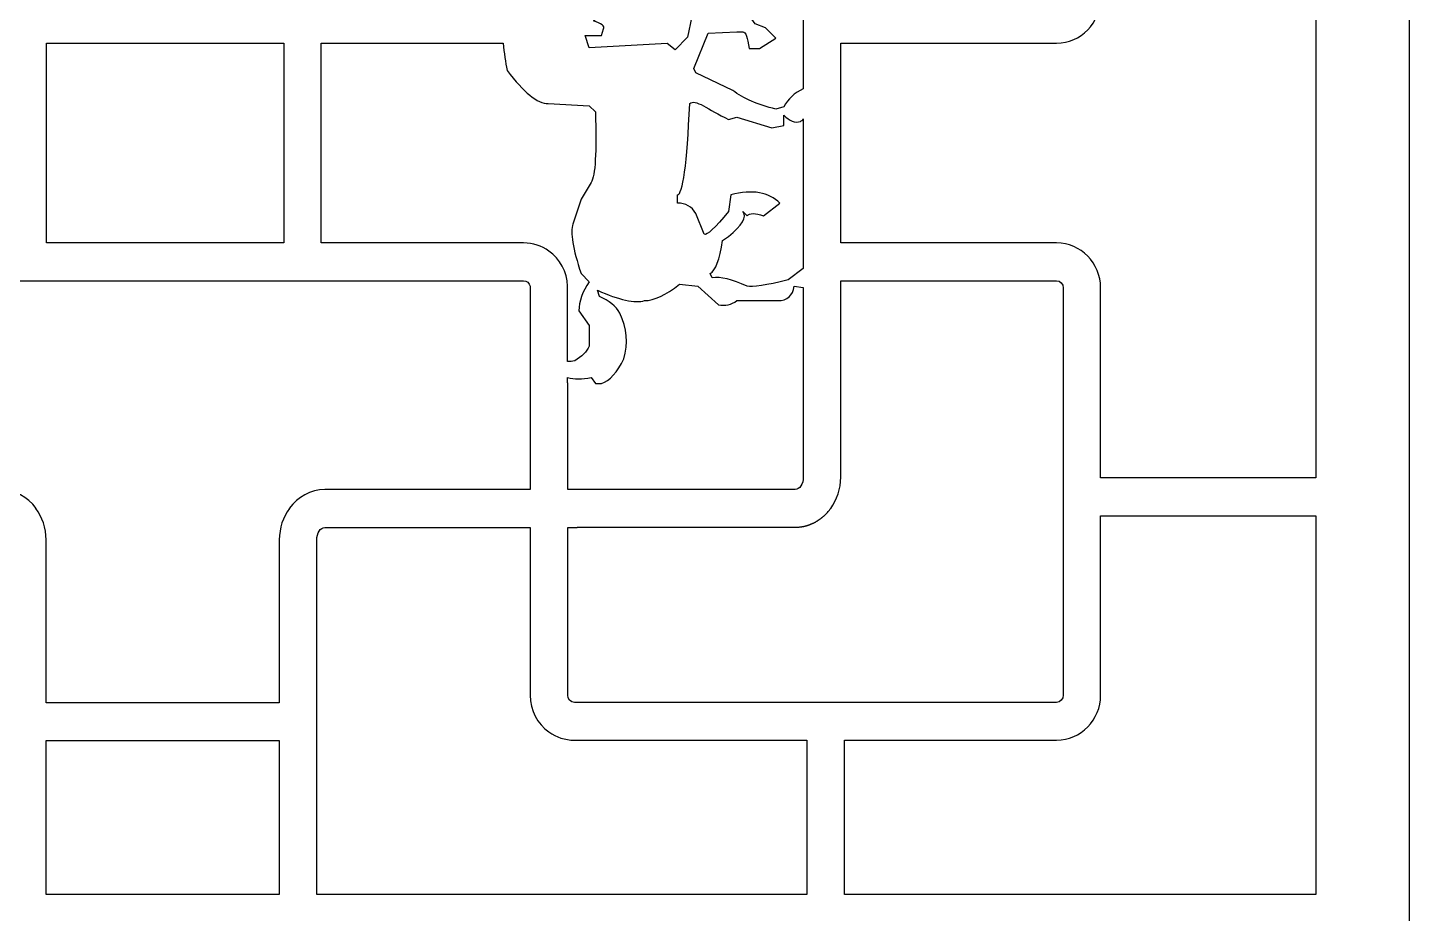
# Model space of a CAD drawing. Header units: centimetres. Extents: x -1.14 to 1.14, y -4.33 to 4.33.
# Drawn here: x -0.124 to 1.138, y -2.847 to -2.037 of the extents above; entities that cross this region are included whole.
import ezdxf

# ---------------------------------------------------------------- set-up
doc = ezdxf.new("R2010")
doc.units = ezdxf.units.CM
doc.header["$MEASUREMENT"] = 0
doc.layers.add('Layer 1', color=7, linetype='Continuous')

msp = doc.modelspace()

# ---------------------------------------------------------------- linework, layer by layer
at = {"layer": 'Layer 1', "color": 242}
for points, knots in [([(-1.13845, -4.33143), (-1.13845, -4.33143), (-1.13845, 4.33143), (-1.13845, 4.33143), (-1.13845, 4.33143), (-1.13845, 4.33143), (1.13846, 4.33143), (1.13846, 4.33143), (1.13846, 4.33143), (1.13846, 4.33143), (1.13846, -4.33143), (1.13846, -4.33143), (1.13846, -4.33143), (1.13846, -4.33143), (-1.13845, -4.33143), (-1.13845, -4.33143)], [0, 0, 0, 0, 0.2, 0.2, 0.2, 0.2, 0.4, 0.4, 0.4, 0.4, 0.6, 0.6, 0.6, 0.6, 1, 1, 1, 1]), ([(1.05308, -1.84286), (1.05308, -1.84286), (0.85635, -1.84286), (0.85635, -1.84286), (0.85635, -1.84286), (0.85635, -1.84286), (0.85635, -2.01054), (0.85635, -2.01054), (0.85635, -2.01054), (0.85635, -2.03315), (0.83822, -2.05167), (0.81605, -2.05167), (0.81605, -2.05167), (0.81605, -2.05167), (0.61879, -2.05167), (0.61879, -2.05167), (0.61879, -2.05167), (0.61879, -2.05167), (0.61879, -2.23416), (0.61879, -2.23416), (0.61879, -2.23416), (0.61879, -2.23416), (0.81605, -2.23416), (0.81605, -2.23416), (0.81605, -2.23416), (0.83821, -2.23416), (0.85635, -2.25267), (0.85635, -2.27529), (0.85635, -2.27529), (0.85635, -2.27529), (0.85635, -2.449), (0.85635, -2.449), (0.85635, -2.449), (0.85635, -2.449), (1.05308, -2.449), (1.05308, -2.449), (1.05308, -2.449), (1.05308, -2.449), (1.05308, -1.84286), (1.05308, -1.84286)], [0, 0, 0, 0, 0.0909091, 0.0909091, 0.0909091, 0.0909091, 0.1818182, 0.1818182, 0.1818182, 0.1818182, 0.2727273, 0.2727273, 0.2727273, 0.2727273, 0.3636364, 0.3636364, 0.3636364, 0.3636364, 0.4545455, 0.4545455, 0.4545455, 0.4545455, 0.5454545, 0.5454545, 0.5454545, 0.5454545, 0.6363636, 0.6363636, 0.6363636, 0.6363636, 0.7272727, 0.7272727, 0.7272727, 0.7272727, 0.8181818, 0.8181818, 0.8181818, 0.8181818, 1, 1, 1, 1]), ([(0.36918, -2.01374), (0.36918, -2.01374), (0.38709, -2.01221), (0.38709, -2.01221), (0.38709, -2.01221), (0.38709, -2.01221), (0.40392, -2.01605), (0.40392, -2.01605), (0.40392, -2.01605), (0.40392, -2.01605), (0.40588, -2.01982), (0.40588, -2.01982), (0.40588, -2.01982), (0.40588, -2.01982), (0.39279, -2.03127), (0.39279, -2.03127), (0.39279, -2.03127), (0.40019, -2.03368), (0.40331, -2.03616), (0.40215, -2.03869), (0.40215, -2.03869), (0.40215, -2.03869), (0.40013, -2.04451), (0.40013, -2.04451), (0.40013, -2.04451), (0.40013, -2.04451), (0.38526, -2.04451), (0.38526, -2.04451), (0.38526, -2.04451), (0.38526, -2.04451), (0.38905, -2.05577), (0.38905, -2.05577), (0.38905, -2.05577), (0.38905, -2.05577), (0.46022, -2.05194), (0.46022, -2.05194), (0.46022, -2.05194), (0.46022, -2.05194), (0.46757, -2.05775), (0.46757, -2.05775), (0.46757, -2.05775), (0.46757, -2.05775), (0.47889, -2.04631), (0.47889, -2.04631), (0.47889, -2.04631), (0.47889, -2.04631), (0.48262, -2.02743), (0.48262, -2.02743), (0.48262, -2.02743), (0.48262, -2.02743), (0.50147, -2.02743), (0.50147, -2.02743), (0.50147, -2.02743), (0.50147, -2.02743), (0.53513, -2.02629), (0.53513, -2.02629), (0.53513, -2.02629), (0.53513, -2.02629), (0.5407, -2.0339), (0.5407, -2.0339), (0.5407, -2.0339), (0.5407, -2.0339), (0.55006, -2.03755), (0.55006, -2.03755), (0.55006, -2.03755), (0.55006, -2.03755), (0.55936, -2.04714), (0.55936, -2.04714), (0.55936, -2.04714), (0.55936, -2.04714), (0.54449, -2.05661), (0.54449, -2.05661), (0.54449, -2.05661), (0.54449, -2.05661), (0.53513, -2.05661), (0.53513, -2.05661), (0.53513, -2.05661), (0.53384, -2.04646), (0.53195, -2.04138), (0.52944, -2.04138), (0.52944, -2.04138), (0.52944, -2.04138), (0.52387, -2.04138), (0.52387, -2.04138), (0.52387, -2.04138), (0.52387, -2.04138), (0.49768, -2.04253), (0.49768, -2.04253), (0.49768, -2.04253), (0.49768, -2.04253), (0.48458, -2.07477), (0.48458, -2.07477), (0.48458, -2.07477), (0.48458, -2.07477), (0.48642, -2.07861), (0.48642, -2.07861), (0.48642, -2.07861), (0.48642, -2.07861), (0.52007, -2.09485), (0.52007, -2.09485), (0.52007, -2.09485), (0.53011, -2.10234), (0.54321, -2.10803), (0.55936, -2.11187), (0.55936, -2.11187), (0.55936, -2.11187), (0.56689, -2.10989), (0.56689, -2.10989), (0.56689, -2.10989), (0.57058, -2.1026), (0.57646, -2.09707), (0.58464, -2.0933), (0.58464, -2.0933), (0.58464, -2.0933), (0.58464, -1.85502), (0.58464, -1.85502), (0.58464, -1.85502), (0.58464, -1.84884), (0.58128, -1.84379), (0.57717, -1.84379), (0.57717, -1.84379), (0.57717, -1.84379), (0.3693, -1.84379), (0.3693, -1.84379), (0.3693, -1.84379), (0.3693, -1.84379), (0.3693, -1.92383), (0.3693, -1.92383), (0.3693, -1.92383), (0.3693, -1.92383), (0.36927, -1.92383), (0.36927, -1.92383), (0.36927, -1.92383), (0.36927, -1.92383), (0.36927, -2.01054), (0.36927, -2.01054), (0.36927, -2.01054), (0.36927, -2.01101), (0.36926, -2.0115), (0.36924, -2.01197), (0.36924, -2.01197), (0.36924, -2.01197), (0.36927, -2.0121), (0.36927, -2.0121), (0.36927, -2.0121), (0.36925, -2.01265), (0.36922, -2.01319), (0.36918, -2.01374)], [0, 0, 0, 0, 0.0263158, 0.0263158, 0.0263158, 0.0263158, 0.0526316, 0.0526316, 0.0526316, 0.0526316, 0.0789474, 0.0789474, 0.0789474, 0.0789474, 0.1052632, 0.1052632, 0.1052632, 0.1052632, 0.1315789, 0.1315789, 0.1315789, 0.1315789, 0.1578947, 0.1578947, 0.1578947, 0.1578947, 0.1842105, 0.1842105, 0.1842105, 0.1842105, 0.2105263, 0.2105263, 0.2105263, 0.2105263, 0.2368421, 0.2368421, 0.2368421, 0.2368421, 0.2631579, 0.2631579, 0.2631579, 0.2631579, 0.2894737, 0.2894737, 0.2894737, 0.2894737, 0.3157895, 0.3157895, 0.3157895, 0.3157895, 0.3421053, 0.3421053, 0.3421053, 0.3421053, 0.3684211, 0.3684211, 0.3684211, 0.3684211, 0.3947368, 0.3947368, 0.3947368, 0.3947368, 0.4210526, 0.4210526, 0.4210526, 0.4210526, 0.4473684, 0.4473684, 0.4473684, 0.4473684, 0.4736842, 0.4736842, 0.4736842, 0.4736842, 0.5, 0.5, 0.5, 0.5, 0.5263158, 0.5263158, 0.5263158, 0.5263158, 0.5526316, 0.5526316, 0.5526316, 0.5526316, 0.5789474, 0.5789474, 0.5789474, 0.5789474, 0.6052632, 0.6052632, 0.6052632, 0.6052632, 0.6315789, 0.6315789, 0.6315789, 0.6315789, 0.6578947, 0.6578947, 0.6578947, 0.6578947, 0.6842105, 0.6842105, 0.6842105, 0.6842105, 0.7105263, 0.7105263, 0.7105263, 0.7105263, 0.7368421, 0.7368421, 0.7368421, 0.7368421, 0.7631579, 0.7631579, 0.7631579, 0.7631579, 0.7894737, 0.7894737, 0.7894737, 0.7894737, 0.8157895, 0.8157895, 0.8157895, 0.8157895, 0.8421053, 0.8421053, 0.8421053, 0.8421053, 0.8684211, 0.8684211, 0.8684211, 0.8684211, 0.8947368, 0.8947368, 0.8947368, 0.8947368, 0.9210526, 0.9210526, 0.9210526, 0.9210526, 0.9473684, 0.9473684, 0.9473684, 0.9473684, 1, 1, 1, 1]), ([(-0.10689, -2.05167), (-0.10689, -2.05167), (-0.10689, -2.23416), (-0.10689, -2.23416), (-0.10689, -2.23416), (-0.10689, -2.23416), (0.10995, -2.23416), (0.10995, -2.23416), (0.10995, -2.23416), (0.10995, -2.23416), (0.10995, -2.05167), (0.10995, -2.05167), (0.10995, -2.05167), (0.10995, -2.05167), (-0.10689, -2.05167), (-0.10689, -2.05167)], [0, 0, 0, 0, 0.2, 0.2, 0.2, 0.2, 0.4, 0.4, 0.4, 0.4, 0.6, 0.6, 0.6, 0.6, 1, 1, 1, 1]), ([(0.36927, -2.3425), (0.37134, -2.34265), (0.37351, -2.34243), (0.37577, -2.34185), (0.37577, -2.34185), (0.38214, -2.33808), (0.38654, -2.33369), (0.38905, -2.32861), (0.38905, -2.32861), (0.38905, -2.32861), (0.38905, -2.30974), (0.38905, -2.30974), (0.38905, -2.30974), (0.38905, -2.30974), (0.37957, -2.29631), (0.37957, -2.29631), (0.37957, -2.29631), (0.37957, -2.28752), (0.38269, -2.27867), (0.38905, -2.26982), (0.38905, -2.26982), (0.38905, -2.26982), (0.38153, -2.26221), (0.38153, -2.26221), (0.38153, -2.26221), (0.374, -2.2395), (0.37149, -2.2244), (0.374, -2.21691), (0.374, -2.21691), (0.374, -2.21691), (0.38153, -2.19408), (0.38153, -2.19408), (0.38153, -2.19408), (0.38153, -2.19408), (0.39083, -2.17904), (0.39083, -2.17904), (0.39083, -2.17904), (0.39456, -2.17261), (0.39578, -2.15113), (0.39462, -2.1145), (0.39462, -2.1145), (0.39462, -2.1145), (0.38905, -2.10887), (0.38905, -2.10887), (0.38905, -2.10887), (0.38905, -2.10887), (0.35154, -2.10689), (0.35154, -2.10689), (0.35154, -2.10689), (0.3415, -2.10689), (0.32902, -2.0968), (0.31409, -2.07657), (0.31409, -2.07657), (0.31245, -2.06897), (0.31116, -2.06067), (0.31022, -2.05167), (0.31022, -2.05167), (0.31022, -2.05167), (0.14411, -2.05167), (0.14411, -2.05167), (0.14411, -2.05167), (0.14411, -2.05167), (0.14411, -2.23416), (0.14411, -2.23416), (0.14411, -2.23416), (0.14411, -2.23416), (0.32897, -2.23416), (0.32897, -2.23416), (0.32897, -2.23416), (0.33755, -2.23416), (0.34554, -2.23694), (0.3521, -2.24167), (0.3521, -2.24167), (0.3521, -2.24167), (0.35212, -2.24165), (0.35212, -2.24165), (0.35212, -2.24165), (0.3621, -2.24883), (0.36878, -2.26051), (0.36927, -2.27373), (0.36927, -2.27373), (0.36927, -2.27373), (0.36924, -2.27385), (0.36924, -2.27385), (0.36924, -2.27385), (0.36926, -2.27433), (0.36927, -2.27481), (0.36927, -2.27529), (0.36927, -2.27529), (0.36927, -2.27529), (0.36927, -2.3425), (0.36927, -2.3425)], [0, 0, 0, 0, 0.0416667, 0.0416667, 0.0416667, 0.0416667, 0.0833333, 0.0833333, 0.0833333, 0.0833333, 0.125, 0.125, 0.125, 0.125, 0.1666667, 0.1666667, 0.1666667, 0.1666667, 0.2083333, 0.2083333, 0.2083333, 0.2083333, 0.25, 0.25, 0.25, 0.25, 0.2916667, 0.2916667, 0.2916667, 0.2916667, 0.3333333, 0.3333333, 0.3333333, 0.3333333, 0.375, 0.375, 0.375, 0.375, 0.4166667, 0.4166667, 0.4166667, 0.4166667, 0.4583333, 0.4583333, 0.4583333, 0.4583333, 0.5, 0.5, 0.5, 0.5, 0.5416667, 0.5416667, 0.5416667, 0.5416667, 0.5833333, 0.5833333, 0.5833333, 0.5833333, 0.625, 0.625, 0.625, 0.625, 0.6666667, 0.6666667, 0.6666667, 0.6666667, 0.7083333, 0.7083333, 0.7083333, 0.7083333, 0.75, 0.75, 0.75, 0.75, 0.7916667, 0.7916667, 0.7916667, 0.7916667, 0.8333333, 0.8333333, 0.8333333, 0.8333333, 0.875, 0.875, 0.875, 0.875, 0.9166667, 0.9166667, 0.9166667, 0.9166667, 1, 1, 1, 1]), ([(0.58464, -2.12085), (0.58391, -2.12196), (0.58301, -2.12272), (0.58194, -2.12313), (0.58194, -2.12313), (0.5771, -2.12498), (0.57191, -2.12258), (0.56689, -2.1175), (0.56689, -2.1175), (0.56689, -2.1175), (0.56689, -2.12691), (0.56689, -2.12691), (0.56689, -2.12691), (0.56689, -2.12691), (0.55575, -2.12889), (0.55575, -2.12889), (0.55575, -2.12889), (0.55575, -2.12889), (0.52387, -2.1193), (0.52387, -2.1193), (0.52387, -2.1193), (0.52387, -2.1193), (0.51634, -2.12128), (0.51634, -2.12128), (0.51634, -2.12128), (0.49755, -2.11249), (0.48574, -2.10194), (0.48085, -2.10689), (0.48085, -2.10689), (0.47834, -2.16246), (0.47454, -2.19024), (0.46953, -2.19024), (0.46953, -2.19024), (0.46953, -2.19024), (0.46953, -2.19786), (0.46953, -2.19786), (0.46953, -2.19786), (0.47705, -2.19786), (0.48268, -2.20101), (0.48642, -2.20732), (0.48642, -2.20732), (0.48642, -2.20732), (0.49394, -2.22632), (0.49394, -2.22632), (0.49394, -2.22632), (0.49645, -2.22756), (0.50392, -2.22063), (0.51634, -2.20547), (0.51634, -2.20547), (0.51634, -2.20547), (0.5183, -2.19024), (0.5183, -2.19024), (0.5183, -2.19024), (0.53825, -2.18517), (0.55318, -2.18771), (0.56316, -2.19786), (0.56316, -2.19786), (0.56316, -2.19786), (0.54823, -2.2093), (0.54823, -2.2093), (0.54823, -2.2093), (0.5407, -2.20677), (0.53568, -2.20677), (0.53317, -2.2093), (0.53317, -2.2093), (0.53317, -2.2093), (0.52944, -2.20547), (0.52944, -2.20547), (0.52944, -2.20547), (0.53323, -2.21054), (0.52889, -2.21815), (0.51634, -2.22818), (0.51634, -2.22818), (0.51634, -2.22818), (0.51077, -2.23195), (0.51077, -2.23195), (0.51077, -2.23195), (0.50826, -2.24959), (0.50447, -2.25968), (0.49945, -2.26221), (0.49945, -2.26221), (0.49945, -2.26221), (0.50147, -2.26605), (0.50147, -2.26605), (0.50147, -2.26605), (0.50888, -2.26481), (0.51946, -2.26735), (0.53317, -2.27366), (0.53317, -2.27366), (0.53819, -2.2749), (0.55067, -2.27298), (0.57068, -2.26803), (0.57068, -2.26803), (0.57068, -2.26803), (0.58464, -2.25751), (0.58464, -2.25751), (0.58464, -2.25751), (0.58464, -2.25751), (0.58464, -2.12085), (0.58464, -2.12085)], [0, 0, 0, 0, 0.0384615, 0.0384615, 0.0384615, 0.0384615, 0.0769231, 0.0769231, 0.0769231, 0.0769231, 0.1153846, 0.1153846, 0.1153846, 0.1153846, 0.1538462, 0.1538462, 0.1538462, 0.1538462, 0.1923077, 0.1923077, 0.1923077, 0.1923077, 0.2307692, 0.2307692, 0.2307692, 0.2307692, 0.2692308, 0.2692308, 0.2692308, 0.2692308, 0.3076923, 0.3076923, 0.3076923, 0.3076923, 0.3461538, 0.3461538, 0.3461538, 0.3461538, 0.3846154, 0.3846154, 0.3846154, 0.3846154, 0.4230769, 0.4230769, 0.4230769, 0.4230769, 0.4615385, 0.4615385, 0.4615385, 0.4615385, 0.5, 0.5, 0.5, 0.5, 0.5384615, 0.5384615, 0.5384615, 0.5384615, 0.5769231, 0.5769231, 0.5769231, 0.5769231, 0.6153846, 0.6153846, 0.6153846, 0.6153846, 0.6538462, 0.6538462, 0.6538462, 0.6538462, 0.6923077, 0.6923077, 0.6923077, 0.6923077, 0.7307692, 0.7307692, 0.7307692, 0.7307692, 0.7692308, 0.7692308, 0.7692308, 0.7692308, 0.8076923, 0.8076923, 0.8076923, 0.8076923, 0.8461538, 0.8461538, 0.8461538, 0.8461538, 0.8846154, 0.8846154, 0.8846154, 0.8846154, 0.9230769, 0.9230769, 0.9230769, 0.9230769, 1, 1, 1, 1]), ([(0.10577, -2.65434), (0.10577, -2.65434), (0.10577, -2.50549), (0.10577, -2.50549), (0.10577, -2.50549), (0.10577, -2.49468), (0.10923, -2.48472), (0.11497, -2.47687), (0.11497, -2.47687), (0.11497, -2.47687), (0.11492, -2.4768), (0.11492, -2.4768), (0.11492, -2.4768), (0.12257, -2.46632), (0.1343, -2.45958), (0.14739, -2.45958), (0.14739, -2.45958), (0.14739, -2.45958), (0.28705, -2.45958), (0.28705, -2.45958), (0.28705, -2.45958), (0.28705, -2.45958), (0.28705, -2.45948), (0.28705, -2.45948), (0.28705, -2.45948), (0.28705, -2.45948), (0.33494, -2.45948), (0.33494, -2.45948), (0.33494, -2.45948), (0.33494, -2.45948), (0.33494, -2.27529), (0.33494, -2.27529), (0.33494, -2.27529), (0.33494, -2.27481), (0.33495, -2.27433), (0.33496, -2.27385), (0.33496, -2.27385), (0.33435, -2.27091), (0.33188, -2.2687), (0.32897, -2.2687), (0.32897, -2.2687), (0.32897, -2.2687), (-0.34152, -2.2687), (-0.34152, -2.2687), (-0.34152, -2.2687), (-0.3444, -2.2687), (-0.34683, -2.27085), (-0.34749, -2.27373), (-0.34749, -2.27373), (-0.34749, -2.27373), (-0.34749, -2.27373), (-0.34749, -2.27373), (-0.34749, -2.27373), (-0.34749, -2.27373), (-0.34749, -2.27373), (-0.34749, -2.27373), (-0.34749, -2.27373), (-0.34749, -2.27373), (-0.3475, -2.27377), (-0.3475, -2.27377), (-0.3475, -2.27377), (-0.3475, -2.27377), (-0.34751, -2.2738), (-0.34751, -2.2738), (-0.34751, -2.2738), (-0.34751, -2.2738), (-0.34751, -2.2738), (-0.34751, -2.2738), (-0.34751, -2.2738), (-0.34751, -2.2738), (-0.34751, -2.27382), (-0.34751, -2.27382), (-0.34751, -2.27382), (-0.34751, -2.27382), (-0.34754, -2.27396), (-0.34754, -2.27396), (-0.34754, -2.27396), (-0.34754, -2.27396), (-0.34754, -2.27396), (-0.34754, -2.27396), (-0.34754, -2.27396), (-0.34754, -2.27396), (-0.34757, -2.27411), (-0.34757, -2.27411), (-0.34757, -2.27411), (-0.34757, -2.27411), (-0.34757, -2.27413), (-0.34757, -2.27413), (-0.34757, -2.27413), (-0.34757, -2.27413), (-0.34757, -2.27413), (-0.34757, -2.27413), (-0.34757, -2.27413), (-0.34757, -2.27413), (-0.3476, -2.27428), (-0.3476, -2.27428), (-0.3476, -2.27428), (-0.3476, -2.27428), (-0.3476, -2.27429), (-0.3476, -2.27429), (-0.3476, -2.27429), (-0.3476, -2.27429), (-0.3476, -2.2743), (-0.3476, -2.2743), (-0.3476, -2.2743), (-0.3476, -2.2743), (-0.3476, -2.27432), (-0.3476, -2.27432), (-0.3476, -2.27432), (-0.34764, -2.27458), (-0.34766, -2.27485), (-0.34767, -2.27511), (-0.34767, -2.27511), (-0.34767, -2.27511), (-0.34767, -2.27512), (-0.34767, -2.27512), (-0.34767, -2.27512), (-0.34767, -2.27512), (-0.34767, -2.27529), (-0.34767, -2.27529), (-0.34767, -2.27529), (-0.34767, -2.27529), (-0.34767, -2.37843), (-0.34767, -2.37843), (-0.34767, -2.37843), (-0.34767, -2.37843), (-0.34746, -2.37843), (-0.34746, -2.37843), (-0.34746, -2.37843), (-0.34746, -2.37843), (-0.34746, -2.45948), (-0.34746, -2.45948), (-0.34746, -2.45948), (-0.34746, -2.45948), (-0.28867, -2.45948), (-0.28867, -2.45948), (-0.28867, -2.45948), (-0.28867, -2.45948), (-0.28867, -2.45958), (-0.28867, -2.45958), (-0.28867, -2.45958), (-0.28867, -2.45958), (-0.14901, -2.45958), (-0.14901, -2.45958), (-0.14901, -2.45958), (-0.13593, -2.45958), (-0.12419, -2.46632), (-0.11655, -2.4768), (-0.11655, -2.4768), (-0.11655, -2.4768), (-0.1166, -2.47687), (-0.1166, -2.47687), (-0.1166, -2.47687), (-0.11085, -2.48472), (-0.1074, -2.49469), (-0.1074, -2.50549), (-0.1074, -2.50549), (-0.1074, -2.50549), (-0.1074, -2.65434), (-0.1074, -2.65434), (-0.1074, -2.65434), (-0.1074, -2.65434), (0.10577, -2.65434), (0.10577, -2.65434)], [0, 0, 0, 0, 0.0238095, 0.0238095, 0.0238095, 0.0238095, 0.047619, 0.047619, 0.047619, 0.047619, 0.0714286, 0.0714286, 0.0714286, 0.0714286, 0.0952381, 0.0952381, 0.0952381, 0.0952381, 0.1190476, 0.1190476, 0.1190476, 0.1190476, 0.1428571, 0.1428571, 0.1428571, 0.1428571, 0.1666667, 0.1666667, 0.1666667, 0.1666667, 0.1904762, 0.1904762, 0.1904762, 0.1904762, 0.2142857, 0.2142857, 0.2142857, 0.2142857, 0.2380952, 0.2380952, 0.2380952, 0.2380952, 0.2619048, 0.2619048, 0.2619048, 0.2619048, 0.2857143, 0.2857143, 0.2857143, 0.2857143, 0.3095238, 0.3095238, 0.3095238, 0.3095238, 0.3333333, 0.3333333, 0.3333333, 0.3333333, 0.3571429, 0.3571429, 0.3571429, 0.3571429, 0.3809524, 0.3809524, 0.3809524, 0.3809524, 0.4047619, 0.4047619, 0.4047619, 0.4047619, 0.4285714, 0.4285714, 0.4285714, 0.4285714, 0.452381, 0.452381, 0.452381, 0.452381, 0.4761905, 0.4761905, 0.4761905, 0.4761905, 0.5, 0.5, 0.5, 0.5, 0.5238095, 0.5238095, 0.5238095, 0.5238095, 0.547619, 0.547619, 0.547619, 0.547619, 0.5714286, 0.5714286, 0.5714286, 0.5714286, 0.5952381, 0.5952381, 0.5952381, 0.5952381, 0.6190476, 0.6190476, 0.6190476, 0.6190476, 0.6428571, 0.6428571, 0.6428571, 0.6428571, 0.6666667, 0.6666667, 0.6666667, 0.6666667, 0.6904762, 0.6904762, 0.6904762, 0.6904762, 0.7142857, 0.7142857, 0.7142857, 0.7142857, 0.7380952, 0.7380952, 0.7380952, 0.7380952, 0.7619048, 0.7619048, 0.7619048, 0.7619048, 0.7857143, 0.7857143, 0.7857143, 0.7857143, 0.8095238, 0.8095238, 0.8095238, 0.8095238, 0.8333333, 0.8333333, 0.8333333, 0.8333333, 0.8571429, 0.8571429, 0.8571429, 0.8571429, 0.8809524, 0.8809524, 0.8809524, 0.8809524, 0.9047619, 0.9047619, 0.9047619, 0.9047619, 0.9285714, 0.9285714, 0.9285714, 0.9285714, 0.952381, 0.952381, 0.952381, 0.952381, 1, 1, 1, 1]), ([(0.58464, -2.27479), (0.58464, -2.27479), (0.57638, -2.27366), (0.57638, -2.27366), (0.57638, -2.27366), (0.57509, -2.28251), (0.57007, -2.2869), (0.56132, -2.2869), (0.56132, -2.2869), (0.56132, -2.2869), (0.52387, -2.2869), (0.52387, -2.2869), (0.52387, -2.2869), (0.51885, -2.29062), (0.51322, -2.29192), (0.50704, -2.29068), (0.50704, -2.29068), (0.50704, -2.29068), (0.48819, -2.27366), (0.48819, -2.27366), (0.48819, -2.27366), (0.48819, -2.27366), (0.47136, -2.27187), (0.47136, -2.27187), (0.47136, -2.27187), (0.45888, -2.28189), (0.44835, -2.2869), (0.4396, -2.2869), (0.4396, -2.2869), (0.43085, -2.28944), (0.41647, -2.28628), (0.3964, -2.2775), (0.3964, -2.2775), (0.3964, -2.2775), (0.39835, -2.28307), (0.39835, -2.28307), (0.39835, -2.28307), (0.40711, -2.28697), (0.41329, -2.29204), (0.41702, -2.29829), (0.41702, -2.29829), (0.42332, -2.31221), (0.42461, -2.32614), (0.42075, -2.34), (0.42075, -2.34), (0.41457, -2.35256), (0.40766, -2.36011), (0.40013, -2.36265), (0.40013, -2.36265), (0.40013, -2.36265), (0.39462, -2.36265), (0.39462, -2.36265), (0.39462, -2.36265), (0.39462, -2.36265), (0.39083, -2.35708), (0.39083, -2.35708), (0.39083, -2.35708), (0.38229, -2.35901), (0.3751, -2.35901), (0.36927, -2.35709), (0.36927, -2.35709), (0.36927, -2.35709), (0.36927, -2.362), (0.36927, -2.362), (0.36927, -2.362), (0.36927, -2.362), (0.3693, -2.362), (0.3693, -2.362), (0.3693, -2.362), (0.3693, -2.362), (0.3693, -2.45948), (0.3693, -2.45948), (0.3693, -2.45948), (0.3693, -2.45948), (0.57717, -2.45948), (0.57717, -2.45948), (0.57717, -2.45948), (0.58127, -2.45948), (0.58464, -2.45443), (0.58464, -2.44825), (0.58464, -2.44825), (0.58464, -2.44825), (0.58464, -2.27479), (0.58464, -2.27479)], [0, 0, 0, 0, 0.0454545, 0.0454545, 0.0454545, 0.0454545, 0.0909091, 0.0909091, 0.0909091, 0.0909091, 0.1363636, 0.1363636, 0.1363636, 0.1363636, 0.1818182, 0.1818182, 0.1818182, 0.1818182, 0.2272727, 0.2272727, 0.2272727, 0.2272727, 0.2727273, 0.2727273, 0.2727273, 0.2727273, 0.3181818, 0.3181818, 0.3181818, 0.3181818, 0.3636364, 0.3636364, 0.3636364, 0.3636364, 0.4090909, 0.4090909, 0.4090909, 0.4090909, 0.4545455, 0.4545455, 0.4545455, 0.4545455, 0.5, 0.5, 0.5, 0.5, 0.5454545, 0.5454545, 0.5454545, 0.5454545, 0.5909091, 0.5909091, 0.5909091, 0.5909091, 0.6363636, 0.6363636, 0.6363636, 0.6363636, 0.6818182, 0.6818182, 0.6818182, 0.6818182, 0.7272727, 0.7272727, 0.7272727, 0.7272727, 0.7727273, 0.7727273, 0.7727273, 0.7727273, 0.8181818, 0.8181818, 0.8181818, 0.8181818, 0.8636364, 0.8636364, 0.8636364, 0.8636364, 0.9090909, 0.9090909, 0.9090909, 0.9090909, 1, 1, 1, 1]), ([(0.3693, -2.49425), (0.3693, -2.49425), (0.3693, -2.64748), (0.3693, -2.64748), (0.3693, -2.64748), (0.3693, -2.6511), (0.37207, -2.65407), (0.37544, -2.65407), (0.37544, -2.65407), (0.37544, -2.65407), (0.81605, -2.65407), (0.81605, -2.65407), (0.81605, -2.65407), (0.81942, -2.65407), (0.8222, -2.65111), (0.8222, -2.64748), (0.8222, -2.64748), (0.8222, -2.64748), (0.8222, -2.27529), (0.8222, -2.27529), (0.8222, -2.27529), (0.8222, -2.27166), (0.81943, -2.2687), (0.81605, -2.2687), (0.81605, -2.2687), (0.81605, -2.2687), (0.61879, -2.2687), (0.61879, -2.2687), (0.61879, -2.2687), (0.61879, -2.2687), (0.61879, -2.44825), (0.61879, -2.44825), (0.61879, -2.44825), (0.61879, -2.45902), (0.61536, -2.46896), (0.60964, -2.4768), (0.60964, -2.4768), (0.60964, -2.4768), (0.60964, -2.4768), (0.60964, -2.4768), (0.60964, -2.4768), (0.60964, -2.4768), (0.60954, -2.47693), (0.60954, -2.47693), (0.60954, -2.47693), (0.60935, -2.47719), (0.60915, -2.47745), (0.60895, -2.47771), (0.60895, -2.47771), (0.60895, -2.47771), (0.60887, -2.47781), (0.60887, -2.47781), (0.60887, -2.47781), (0.60864, -2.47812), (0.6084, -2.47842), (0.60816, -2.47872), (0.60816, -2.47872), (0.60816, -2.47872), (0.60816, -2.47872), (0.60816, -2.47872), (0.60816, -2.47872), (0.60714, -2.47997), (0.60606, -2.48116), (0.60492, -2.48228), (0.60492, -2.48228), (0.60492, -2.48228), (0.60492, -2.48229), (0.60492, -2.48229), (0.60492, -2.48229), (0.60466, -2.48254), (0.6044, -2.48279), (0.60414, -2.48304), (0.60414, -2.48304), (0.60414, -2.48304), (0.60391, -2.48325), (0.60391, -2.48325), (0.60391, -2.48325), (0.60373, -2.48342), (0.60354, -2.48359), (0.60335, -2.48376), (0.60335, -2.48376), (0.60335, -2.48376), (0.60304, -2.48403), (0.60304, -2.48403), (0.60304, -2.48403), (0.60289, -2.48416), (0.60274, -2.4843), (0.60259, -2.48443), (0.60259, -2.48443), (0.60246, -2.48453), (0.60233, -2.48464), (0.6022, -2.48475), (0.6022, -2.48475), (0.60209, -2.48484), (0.60198, -2.48493), (0.60187, -2.48502), (0.60187, -2.48502), (0.60169, -2.48517), (0.60152, -2.48531), (0.60134, -2.48545), (0.60134, -2.48545), (0.60123, -2.48554), (0.60112, -2.48562), (0.60101, -2.48571), (0.60101, -2.48571), (0.60101, -2.48571), (0.60069, -2.48595), (0.60069, -2.48595), (0.60069, -2.48595), (0.6005, -2.4861), (0.6003, -2.48624), (0.60011, -2.48638), (0.60011, -2.48638), (0.60011, -2.48638), (0.59979, -2.48662), (0.59979, -2.48662), (0.59979, -2.48662), (0.59979, -2.48662), (0.59947, -2.48684), (0.59947, -2.48684), (0.59947, -2.48684), (0.59928, -2.48698), (0.59909, -2.48711), (0.5989, -2.48724), (0.5989, -2.48724), (0.59878, -2.48732), (0.59866, -2.4874), (0.59855, -2.48747), (0.59855, -2.48747), (0.59835, -2.4876), (0.59816, -2.48773), (0.59797, -2.48785), (0.59797, -2.48785), (0.59797, -2.48785), (0.59766, -2.48804), (0.59766, -2.48804), (0.59766, -2.48804), (0.59751, -2.48814), (0.59735, -2.48824), (0.59719, -2.48833), (0.59719, -2.48833), (0.59705, -2.48842), (0.5969, -2.48851), (0.59675, -2.4886), (0.59675, -2.4886), (0.59658, -2.4887), (0.59641, -2.4888), (0.59623, -2.4889), (0.59623, -2.4889), (0.59623, -2.4889), (0.596, -2.48903), (0.596, -2.48903), (0.596, -2.48903), (0.59576, -2.48917), (0.59553, -2.48929), (0.59529, -2.48942), (0.59529, -2.48942), (0.59529, -2.48942), (0.59504, -2.48955), (0.59504, -2.48955), (0.59504, -2.48955), (0.59482, -2.48967), (0.59459, -2.48979), (0.59436, -2.48991), (0.59436, -2.48991), (0.59426, -2.48996), (0.59416, -2.49001), (0.59405, -2.49006), (0.59405, -2.49006), (0.59388, -2.49014), (0.59372, -2.49022), (0.59355, -2.4903), (0.59355, -2.4903), (0.59341, -2.49037), (0.59327, -2.49043), (0.59313, -2.4905), (0.59313, -2.4905), (0.59294, -2.49059), (0.59275, -2.49067), (0.59256, -2.49075), (0.59256, -2.49075), (0.59256, -2.49075), (0.59232, -2.49086), (0.59232, -2.49086), (0.59232, -2.49086), (0.59207, -2.49097), (0.59183, -2.49107), (0.59158, -2.49117), (0.59158, -2.49117), (0.59158, -2.49117), (0.59133, -2.49127), (0.59133, -2.49127), (0.59133, -2.49127), (0.59107, -2.49138), (0.59082, -2.49148), (0.59056, -2.49157), (0.59056, -2.49157), (0.59056, -2.49157), (0.59035, -2.49165), (0.59035, -2.49165), (0.59035, -2.49165), (0.59012, -2.49173), (0.5899, -2.49182), (0.58967, -2.4919), (0.58967, -2.4919), (0.58967, -2.4919), (0.58936, -2.492), (0.58936, -2.492), (0.58936, -2.492), (0.58912, -2.49208), (0.58889, -2.49216), (0.58865, -2.49223), (0.58865, -2.49223), (0.58865, -2.49223), (0.58847, -2.49229), (0.58847, -2.49229), (0.58847, -2.49229), (0.5882, -2.49238), (0.58792, -2.49246), (0.58765, -2.49254), (0.58765, -2.49254), (0.58765, -2.49254), (0.58744, -2.4926), (0.58744, -2.4926), (0.58744, -2.4926), (0.58716, -2.49268), (0.58688, -2.49275), (0.58659, -2.49283), (0.58659, -2.49283), (0.58659, -2.49283), (0.58643, -2.49287), (0.58643, -2.49287), (0.58643, -2.49287), (0.58617, -2.49294), (0.5859, -2.493), (0.58563, -2.49306), (0.58563, -2.49306), (0.58563, -2.49306), (0.58543, -2.49311), (0.58543, -2.49311), (0.58543, -2.49311), (0.58517, -2.49317), (0.5849, -2.49322), (0.58464, -2.49327), (0.58464, -2.49327), (0.58464, -2.49327), (0.58445, -2.49331), (0.58445, -2.49331), (0.58445, -2.49331), (0.58417, -2.49337), (0.58388, -2.49342), (0.58359, -2.49347), (0.58359, -2.49347), (0.58359, -2.49347), (0.5834, -2.4935), (0.5834, -2.4935), (0.5834, -2.4935), (0.5831, -2.49355), (0.5828, -2.4936), (0.5825, -2.49364), (0.5825, -2.49364), (0.5825, -2.49364), (0.58238, -2.49366), (0.58238, -2.49366), (0.58238, -2.49366), (0.58206, -2.4937), (0.58175, -2.49374), (0.58143, -2.49378), (0.58143, -2.49378), (0.58143, -2.49378), (0.58142, -2.49378), (0.58142, -2.49378), (0.58142, -2.49378), (0.58142, -2.49378), (0.58141, -2.49378), (0.58141, -2.49378), (0.58141, -2.49378), (0.58141, -2.49378), (0.58138, -2.49378), (0.58138, -2.49378), (0.58138, -2.49378), (0.58108, -2.49382), (0.58078, -2.49385), (0.58047, -2.49387), (0.58047, -2.49387), (0.58047, -2.49387), (0.5803, -2.49389), (0.5803, -2.49389), (0.5803, -2.49389), (0.58, -2.49391), (0.5797, -2.49393), (0.5794, -2.49395), (0.5794, -2.49395), (0.5794, -2.49395), (0.57921, -2.49396), (0.57921, -2.49396), (0.57921, -2.49396), (0.5789, -2.49398), (0.5786, -2.49399), (0.57829, -2.494), (0.57829, -2.494), (0.57829, -2.494), (0.57815, -2.49401), (0.57815, -2.49401), (0.57815, -2.49401), (0.57782, -2.49401), (0.5775, -2.49402), (0.57717, -2.49402), (0.57717, -2.49402), (0.57717, -2.49402), (0.37803, -2.49402), (0.37803, -2.49402), (0.37803, -2.49402), (0.37803, -2.49402), (0.37803, -2.49425), (0.37803, -2.49425), (0.37803, -2.49425), (0.37803, -2.49425), (0.3693, -2.49425), (0.3693, -2.49425)], [0, 0, 0, 0, 0.0123457, 0.0123457, 0.0123457, 0.0123457, 0.0246914, 0.0246914, 0.0246914, 0.0246914, 0.037037, 0.037037, 0.037037, 0.037037, 0.0493827, 0.0493827, 0.0493827, 0.0493827, 0.0617284, 0.0617284, 0.0617284, 0.0617284, 0.0740741, 0.0740741, 0.0740741, 0.0740741, 0.0864198, 0.0864198, 0.0864198, 0.0864198, 0.0987654, 0.0987654, 0.0987654, 0.0987654, 0.1111111, 0.1111111, 0.1111111, 0.1111111, 0.1234568, 0.1234568, 0.1234568, 0.1234568, 0.1358025, 0.1358025, 0.1358025, 0.1358025, 0.1481481, 0.1481481, 0.1481481, 0.1481481, 0.1604938, 0.1604938, 0.1604938, 0.1604938, 0.1728395, 0.1728395, 0.1728395, 0.1728395, 0.1851852, 0.1851852, 0.1851852, 0.1851852, 0.1975309, 0.1975309, 0.1975309, 0.1975309, 0.2098765, 0.2098765, 0.2098765, 0.2098765, 0.2222222, 0.2222222, 0.2222222, 0.2222222, 0.2345679, 0.2345679, 0.2345679, 0.2345679, 0.2469136, 0.2469136, 0.2469136, 0.2469136, 0.2592593, 0.2592593, 0.2592593, 0.2592593, 0.2716049, 0.2716049, 0.2716049, 0.2716049, 0.2839506, 0.2839506, 0.2839506, 0.2839506, 0.2962963, 0.2962963, 0.2962963, 0.2962963, 0.308642, 0.308642, 0.308642, 0.308642, 0.3209877, 0.3209877, 0.3209877, 0.3209877, 0.3333333, 0.3333333, 0.3333333, 0.3333333, 0.345679, 0.345679, 0.345679, 0.345679, 0.3580247, 0.3580247, 0.3580247, 0.3580247, 0.3703704, 0.3703704, 0.3703704, 0.3703704, 0.382716, 0.382716, 0.382716, 0.382716, 0.3950617, 0.3950617, 0.3950617, 0.3950617, 0.4074074, 0.4074074, 0.4074074, 0.4074074, 0.4197531, 0.4197531, 0.4197531, 0.4197531, 0.4320988, 0.4320988, 0.4320988, 0.4320988, 0.4444444, 0.4444444, 0.4444444, 0.4444444, 0.4567901, 0.4567901, 0.4567901, 0.4567901, 0.4691358, 0.4691358, 0.4691358, 0.4691358, 0.4814815, 0.4814815, 0.4814815, 0.4814815, 0.4938272, 0.4938272, 0.4938272, 0.4938272, 0.5061728, 0.5061728, 0.5061728, 0.5061728, 0.5185185, 0.5185185, 0.5185185, 0.5185185, 0.5308642, 0.5308642, 0.5308642, 0.5308642, 0.5432099, 0.5432099, 0.5432099, 0.5432099, 0.5555556, 0.5555556, 0.5555556, 0.5555556, 0.5679012, 0.5679012, 0.5679012, 0.5679012, 0.5802469, 0.5802469, 0.5802469, 0.5802469, 0.5925926, 0.5925926, 0.5925926, 0.5925926, 0.6049383, 0.6049383, 0.6049383, 0.6049383, 0.617284, 0.617284, 0.617284, 0.617284, 0.6296296, 0.6296296, 0.6296296, 0.6296296, 0.6419753, 0.6419753, 0.6419753, 0.6419753, 0.654321, 0.654321, 0.654321, 0.654321, 0.6666667, 0.6666667, 0.6666667, 0.6666667, 0.6790123, 0.6790123, 0.6790123, 0.6790123, 0.691358, 0.691358, 0.691358, 0.691358, 0.7037037, 0.7037037, 0.7037037, 0.7037037, 0.7160494, 0.7160494, 0.7160494, 0.7160494, 0.7283951, 0.7283951, 0.7283951, 0.7283951, 0.7407407, 0.7407407, 0.7407407, 0.7407407, 0.7530864, 0.7530864, 0.7530864, 0.7530864, 0.7654321, 0.7654321, 0.7654321, 0.7654321, 0.7777778, 0.7777778, 0.7777778, 0.7777778, 0.7901235, 0.7901235, 0.7901235, 0.7901235, 0.8024691, 0.8024691, 0.8024691, 0.8024691, 0.8148148, 0.8148148, 0.8148148, 0.8148148, 0.8271605, 0.8271605, 0.8271605, 0.8271605, 0.8395062, 0.8395062, 0.8395062, 0.8395062, 0.8518519, 0.8518519, 0.8518519, 0.8518519, 0.8641975, 0.8641975, 0.8641975, 0.8641975, 0.8765432, 0.8765432, 0.8765432, 0.8765432, 0.8888889, 0.8888889, 0.8888889, 0.8888889, 0.9012346, 0.9012346, 0.9012346, 0.9012346, 0.9135802, 0.9135802, 0.9135802, 0.9135802, 0.9259259, 0.9259259, 0.9259259, 0.9259259, 0.9382716, 0.9382716, 0.9382716, 0.9382716, 0.9506173, 0.9506173, 0.9506173, 0.9506173, 0.962963, 0.962963, 0.962963, 0.962963, 0.9753086, 0.9753086, 0.9753086, 0.9753086, 1, 1, 1, 1]), ([(1.05308, -2.48354), (1.05308, -2.48354), (0.85635, -2.48354), (0.85635, -2.48354), (0.85635, -2.48354), (0.85635, -2.48354), (0.85635, -2.64748), (0.85635, -2.64748), (0.85635, -2.64748), (0.85635, -2.67009), (0.83822, -2.68861), (0.81605, -2.68861), (0.81605, -2.68861), (0.81605, -2.68861), (0.62212, -2.68861), (0.62212, -2.68861), (0.62212, -2.68861), (0.62212, -2.68861), (0.62212, -2.82958), (0.62212, -2.82958), (0.62212, -2.82958), (0.62212, -2.82958), (1.05308, -2.82958), (1.05308, -2.82958), (1.05308, -2.82958), (1.05308, -2.82958), (1.05308, -2.48354), (1.05308, -2.48354)], [0, 0, 0, 0, 0.125, 0.125, 0.125, 0.125, 0.25, 0.25, 0.25, 0.25, 0.375, 0.375, 0.375, 0.375, 0.5, 0.5, 0.5, 0.5, 0.625, 0.625, 0.625, 0.625, 0.75, 0.75, 0.75, 0.75, 1, 1, 1, 1]), ([(0.13993, -2.82958), (0.13993, -2.82958), (0.58797, -2.82958), (0.58797, -2.82958), (0.58797, -2.82958), (0.58797, -2.82958), (0.58797, -2.68861), (0.58797, -2.68861), (0.58797, -2.68861), (0.58797, -2.68861), (0.37544, -2.68861), (0.37544, -2.68861), (0.37544, -2.68861), (0.36681, -2.68861), (0.35879, -2.6858), (0.35222, -2.68104), (0.35222, -2.68104), (0.35222, -2.68104), (0.35212, -2.68111), (0.35212, -2.68111), (0.35212, -2.68111), (0.34175, -2.67365), (0.33494, -2.66134), (0.33494, -2.64748), (0.33494, -2.64748), (0.33494, -2.64748), (0.33494, -2.49425), (0.33494, -2.49425), (0.33494, -2.49425), (0.33494, -2.49425), (0.14739, -2.49425), (0.14739, -2.49425), (0.14739, -2.49425), (0.14329, -2.49425), (0.13993, -2.49932), (0.13993, -2.50549), (0.13993, -2.50549), (0.13993, -2.50549), (0.13993, -2.82958), (0.13993, -2.82958)], [0, 0, 0, 0, 0.0909091, 0.0909091, 0.0909091, 0.0909091, 0.1818182, 0.1818182, 0.1818182, 0.1818182, 0.2727273, 0.2727273, 0.2727273, 0.2727273, 0.3636364, 0.3636364, 0.3636364, 0.3636364, 0.4545455, 0.4545455, 0.4545455, 0.4545455, 0.5454545, 0.5454545, 0.5454545, 0.5454545, 0.6363636, 0.6363636, 0.6363636, 0.6363636, 0.7272727, 0.7272727, 0.7272727, 0.7272727, 0.8181818, 0.8181818, 0.8181818, 0.8181818, 1, 1, 1, 1]), ([(-0.1074, -2.82958), (-0.1074, -2.82958), (0.10577, -2.82958), (0.10577, -2.82958), (0.10577, -2.82958), (0.10577, -2.82958), (0.10577, -2.68887), (0.10577, -2.68887), (0.10577, -2.68887), (0.10577, -2.68887), (-0.1074, -2.68887), (-0.1074, -2.68887), (-0.1074, -2.68887), (-0.1074, -2.68887), (-0.1074, -2.82958), (-0.1074, -2.82958)], [0, 0, 0, 0, 0.2, 0.2, 0.2, 0.2, 0.4, 0.4, 0.4, 0.4, 0.6, 0.6, 0.6, 0.6, 1, 1, 1, 1])]:
    msp.add_open_spline(points, degree=3, knots=knots, dxfattribs=at)

doc.saveas('drawing.dxf')
